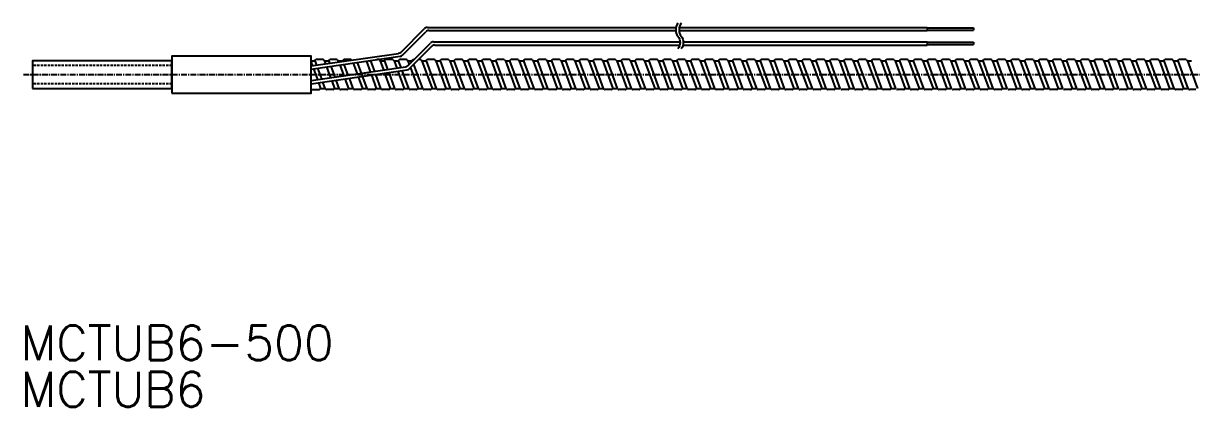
# Model space of a CAD drawing. Extents: x 45 to 549, y 138 to 221.
# Drawn here: x 45 to 296.8, y 138.4 to 221.1 of the extents above; entities that cross this region are included whole.
import ezdxf
from ezdxf.enums import TextEntityAlignment as Align

# ---------------------------------------------------------------- set-up
doc = ezdxf.new("R2010")
doc.units = 0
doc.linetypes.add('CENTER', pattern=[2, 1.25, -0.25, 0.25, -0.25])
doc.linetypes.add('DASHED', pattern=[0.75, 0.5, -0.25])
doc.layers.get('0').update_dxf_attribs({"linetype": 'CONTINUOUS'})
doc.layers.add('CENTER', color=1, linetype='CENTER')
doc.styles.get("Standard").update_dxf_attribs({"font": 'txt.shx', "bigfont": 'extfont.shx'})

msp = doc.modelspace()

# ---------------------------------------------------------------- linework, layer by layer
at = {"color": 7, "linetype": 'CONTINUOUS'}
for p, q in [((126.4, 214.85), (131.48, 219.93)), ((126.73, 214.21), (131.76, 219.24)), ((132.13, 220.2), (185.69, 220.2)), ((132.42, 219.51), (185.64, 219.51)), ((186.33, 219.51), (239.79, 219.51)), ((186.39, 220.2), (239.79, 220.2)), ((239.79, 220.2), (239.79, 219.51)), ((239.79, 220.11), (249.79, 220.11)), ((239.79, 219.61), (249.79, 219.61)), ((249.79, 220.11), (249.79, 219.61)), ((127.91, 211.95), (132.77, 216.81)), ((133.42, 217.08), (186.55, 217.08)), ((187.24, 217.08), (239.79, 217.08)), ((239.79, 217.08), (239.79, 216.39)), ((239.79, 216.99), (249.79, 216.99)), ((249.79, 216.99), (249.79, 216.49)), ((107, 211.9), (125.88, 214.59)), ((128.24, 211.31), (133.06, 216.12)), ((133.71, 216.39), (186.5, 216.39)), ((187.19, 216.39), (239.79, 216.39)), ((239.79, 216.49), (249.79, 216.49)), ((107, 211.2), (126.21, 213.95)), ((107, 213), (107.82, 213)), ((107, 212.71), (107.28, 211.95)), ((107, 208.73), (127.39, 211.69)), ((107.98, 213.16), (107.82, 213)), ((107.82, 213), (108.16, 212.06)), ((109.57, 213.23), (108.14, 213.23)), ((109.73, 213.16), (109.89, 213)), ((109.89, 213), (110.13, 212.35)), ((109.89, 213), (110.82, 213)), ((110.37, 211.68), (111.22, 209.34)), ((110.98, 213.16), (110.82, 213)), ((110.82, 213), (111.01, 212.47)), ((112.57, 213.23), (111.14, 213.23)), ((111.25, 211.81), (112.1, 209.47)), ((112.73, 213.16), (112.89, 213)), ((112.89, 213), (112.98, 212.75)), ((112.89, 213), (113.82, 213)), ((113.22, 212.09), (114.07, 209.76)), ((113.98, 213.16), (113.82, 213)), ((113.82, 213), (113.86, 212.88)), ((114.1, 212.22), (114.95, 209.88)), ((115.57, 213.23), (114.14, 213.23)), ((115.73, 213.16), (115.75, 213.15)), ((116.08, 212.5), (116.92, 210.17)), ((116.95, 212.62), (117.8, 210.3)), ((118.93, 212.91), (119.77, 210.58)), ((119.58, 213), (119.82, 213)), ((119.86, 213.04), (119.82, 213)), ((119.82, 213), (120.65, 210.71)), ((121.57, 213.23), (121.19, 213.23)), ((121.73, 213.16), (121.89, 213)), ((121.89, 213), (122.62, 211)), ((121.89, 213), (122.82, 213)), ((122.98, 213.16), (122.82, 213)), ((122.82, 213), (123.5, 211.12)), ((124.57, 213.23), (123.14, 213.23)), ((124.73, 213.16), (124.89, 213)), ((124.89, 213), (125.47, 211.41)), ((124.89, 213), (125.82, 213)), ((125.98, 213.16), (125.82, 213)), ((125.82, 213), (126.35, 211.54)), ((127.57, 213.23), (126.14, 213.23)), ((127.73, 213.16), (127.89, 213)), ((127.89, 213), (128.18, 212.22)), ((127.89, 213), (128.82, 213)), ((128.98, 213.16), (128.82, 213)), ((128.82, 213), (128.85, 212.89)), ((129.11, 212.18), (131, 207)), ((129.19, 213.23), (129.14, 213.23)), ((130.57, 213.23), (130.17, 213.23)), ((130.73, 213.16), (130.89, 213)), ((130.89, 213), (133.08, 207)), ((130.89, 213), (131.82, 213)), ((131.98, 213.16), (131.82, 213)), ((131.82, 213), (134, 207)), ((131.82, 213), (134, 207)), ((133.57, 213.23), (132.14, 213.23)), ((133.73, 213.16), (133.89, 213)), ((133.89, 213), (136.08, 207)), ((133.89, 213), (134.82, 213)), ((134.98, 213.16), (134.82, 213)), ((134.82, 213), (137, 207)), ((136.57, 213.23), (135.14, 213.23)), ((136.73, 213.16), (136.89, 213)), ((136.89, 213), (139.08, 207)), ((136.89, 213), (137.82, 213)), ((137.98, 213.16), (137.82, 213)), ((137.82, 213), (140, 207)), ((139.57, 213.23), (138.14, 213.23)), ((139.73, 213.16), (139.89, 213)), ((139.89, 213), (142.08, 207)), ((139.89, 213), (140.82, 213)), ((140.98, 213.16), (140.82, 213)), ((140.82, 213), (143, 207)), ((142.57, 213.23), (141.14, 213.23)), ((142.73, 213.16), (142.89, 213)), ((142.89, 213), (145.08, 207)), ((142.89, 213), (143.82, 213)), ((143.98, 213.16), (143.82, 213)), ((143.82, 213), (146, 207)), ((145.57, 213.23), (144.14, 213.23)), ((145.73, 213.16), (145.89, 213)), ((145.89, 213), (148.08, 207)), ((145.89, 213), (146.82, 213)), ((146.98, 213.16), (146.82, 213)), ((146.82, 213), (149, 207)), ((148.57, 213.23), (147.14, 213.23)), ((148.73, 213.16), (148.89, 213)), ((148.89, 213), (149.82, 213)), ((148.89, 213), (151.08, 207)), ((149.98, 213.16), (149.82, 213)), ((149.82, 213), (152, 207)), ((151.57, 213.23), (150.14, 213.23)), ((151.73, 213.16), (151.89, 213)), ((151.89, 213), (152.82, 213)), ((151.89, 213), (154.08, 207)), ((152.98, 213.16), (152.82, 213)), ((152.82, 213), (155, 207)), ((154.57, 213.23), (153.14, 213.23)), ((154.73, 213.16), (154.89, 213)), ((154.89, 213), (155.82, 213)), ((154.89, 213), (157.08, 207)), ((155.98, 213.16), (155.82, 213)), ((155.82, 213), (158, 207)), ((157.57, 213.23), (156.14, 213.23)), ((157.73, 213.16), (157.89, 213)), ((157.89, 213), (158.82, 213)), ((157.89, 213), (160.08, 207)), ((158.98, 213.16), (158.82, 213)), ((158.82, 213), (161, 207)), ((160.57, 213.23), (159.14, 213.23)), ((160.73, 213.16), (160.89, 213)), ((160.89, 213), (161.82, 213)), ((160.89, 213), (163.08, 207)), ((161.98, 213.16), (161.82, 213)), ((161.82, 213), (164, 207)), ((163.57, 213.23), (162.14, 213.23)), ((163.73, 213.16), (163.89, 213)), ((163.89, 213), (164.82, 213)), ((163.89, 213), (166.08, 207)), ((164.98, 213.16), (164.82, 213)), ((164.82, 213), (167, 207)), ((166.57, 213.23), (165.14, 213.23)), ((166.73, 213.16), (166.89, 213)), ((166.89, 213), (167.82, 213)), ((166.89, 213), (169.08, 207)), ((167.98, 213.16), (167.82, 213)), ((167.82, 213), (170, 207)), ((169.57, 213.23), (168.14, 213.23)), ((169.73, 213.16), (169.89, 213)), ((169.89, 213), (170.82, 213)), ((169.89, 213), (172.08, 207)), ((170.98, 213.16), (170.82, 213)), ((170.82, 213), (173, 207)), ((172.57, 213.23), (171.14, 213.23)), ((172.73, 213.16), (172.89, 213)), ((172.89, 213), (173.82, 213)), ((172.89, 213), (175.08, 207)), ((173.98, 213.16), (173.82, 213)), ((173.82, 213), (176, 207)), ((175.57, 213.23), (174.14, 213.23)), ((175.73, 213.16), (175.89, 213)), ((175.89, 213), (176.82, 213)), ((175.89, 213), (178.08, 207)), ((176.98, 213.16), (176.82, 213)), ((176.82, 213), (179, 207)), ((178.57, 213.23), (177.14, 213.23)), ((178.73, 213.16), (178.89, 213)), ((178.89, 213), (179.82, 213)), ((178.89, 213), (181.08, 207)), ((179.98, 213.16), (179.82, 213)), ((179.82, 213), (182, 207)), ((181.57, 213.23), (180.14, 213.23)), ((181.73, 213.16), (181.89, 213)), ((181.89, 213), (182.82, 213)), ((181.89, 213), (184.08, 207)), ((182.98, 213.16), (182.82, 213)), ((182.82, 213), (185, 207)), ((184.57, 213.23), (183.14, 213.23)), ((184.73, 213.16), (184.89, 213)), ((184.89, 213), (185.82, 213)), ((184.89, 213), (187.08, 207)), ((185.98, 213.16), (185.82, 213)), ((185.82, 213), (188, 207)), ((187.57, 213.23), (186.14, 213.23)), ((187.73, 213.16), (187.89, 213)), ((187.89, 213), (188.82, 213)), ((187.89, 213), (190.08, 207)), ((188.98, 213.16), (188.82, 213)), ((188.82, 213), (191, 207)), ((190.57, 213.23), (189.14, 213.23)), ((190.73, 213.16), (190.89, 213)), ((190.89, 213), (191.82, 213)), ((190.89, 213), (193.08, 207)), ((191.98, 213.16), (191.82, 213)), ((191.82, 213), (194, 207)), ((193.57, 213.23), (192.14, 213.23)), ((193.73, 213.16), (193.89, 213)), ((193.89, 213), (194.82, 213)), ((193.89, 213), (196.08, 207)), ((194.98, 213.16), (194.82, 213)), ((194.82, 213), (197, 207)), ((196.57, 213.23), (195.14, 213.23)), ((196.73, 213.16), (196.89, 213)), ((196.89, 213), (197.82, 213)), ((196.89, 213), (199.08, 207)), ((197.98, 213.16), (197.82, 213)), ((197.82, 213), (200, 207)), ((199.57, 213.23), (198.14, 213.23)), ((199.73, 213.16), (199.89, 213)), ((199.89, 213), (200.82, 213)), ((199.89, 213), (202.08, 207)), ((200.98, 213.16), (200.82, 213)), ((200.82, 213), (203, 207)), ((202.57, 213.23), (201.14, 213.23)), ((202.73, 213.16), (202.89, 213)), ((202.89, 213), (203.82, 213)), ((202.89, 213), (205.08, 207)), ((203.98, 213.16), (203.82, 213)), ((203.82, 213), (206, 207)), ((205.57, 213.23), (204.14, 213.23)), ((205.73, 213.16), (205.89, 213)), ((205.89, 213), (206.82, 213)), ((205.89, 213), (208.08, 207)), ((206.98, 213.16), (206.82, 213)), ((206.82, 213), (209, 207)), ((208.57, 213.23), (207.14, 213.23)), ((208.73, 213.16), (208.89, 213)), ((208.89, 213), (209.82, 213)), ((208.89, 213), (211.08, 207)), ((209.98, 213.16), (209.82, 213)), ((209.82, 213), (212, 207)), ((211.57, 213.23), (210.14, 213.23)), ((211.73, 213.16), (211.89, 213)), ((211.89, 213), (212.82, 213)), ((211.89, 213), (214.08, 207)), ((212.98, 213.16), (212.82, 213)), ((212.82, 213), (215, 207)), ((214.57, 213.23), (213.14, 213.23)), ((214.73, 213.16), (214.89, 213)), ((214.89, 213), (215.82, 213)), ((214.89, 213), (217.08, 207)), ((215.98, 213.16), (215.82, 213)), ((215.82, 213), (218, 207)), ((217.57, 213.23), (216.14, 213.23)), ((217.73, 213.16), (217.89, 213)), ((217.89, 213), (218.82, 213)), ((217.89, 213), (220.08, 207)), ((218.98, 213.16), (218.82, 213)), ((218.82, 213), (221, 207)), ((220.57, 213.23), (219.14, 213.23)), ((220.73, 213.16), (220.89, 213)), ((220.89, 213), (221.82, 213)), ((220.89, 213), (223.08, 207)), ((221.98, 213.16), (221.82, 213)), ((221.82, 213), (224, 207)), ((223.57, 213.23), (222.14, 213.23)), ((223.73, 213.16), (223.89, 213)), ((223.89, 213), (224.82, 213)), ((223.89, 213), (226.08, 207)), ((224.98, 213.16), (224.82, 213)), ((224.82, 213), (227, 207)), ((226.57, 213.23), (225.14, 213.23)), ((226.73, 213.16), (226.89, 213)), ((226.89, 213), (227.82, 213)), ((226.89, 213), (229.08, 207)), ((227.98, 213.16), (227.82, 213)), ((227.82, 213), (230, 207)), ((229.57, 213.23), (228.14, 213.23)), ((229.73, 213.16), (229.89, 213)), ((229.89, 213), (230.82, 213)), ((229.89, 213), (232.08, 207)), ((230.98, 213.16), (230.82, 213)), ((230.82, 213), (233, 207)), ((232.57, 213.23), (231.14, 213.23)), ((232.73, 213.16), (232.89, 213)), ((232.89, 213), (233.82, 213)), ((232.89, 213), (235.08, 207)), ((233.98, 213.16), (233.82, 213)), ((233.82, 213), (236, 207)), ((235.57, 213.23), (234.14, 213.23)), ((235.73, 213.16), (235.89, 213)), ((235.89, 213), (236.82, 213)), ((235.89, 213), (238.08, 207)), ((236.98, 213.16), (236.82, 213)), ((236.82, 213), (239, 207)), ((238.57, 213.23), (237.14, 213.23)), ((238.73, 213.16), (238.89, 213)), ((238.89, 213), (239.82, 213)), ((238.89, 213), (241.08, 207)), ((239.98, 213.16), (239.82, 213)), ((239.82, 213), (242, 207)), ((241.57, 213.23), (240.14, 213.23)), ((241.73, 213.16), (241.89, 213)), ((241.89, 213), (242.82, 213)), ((241.89, 213), (244.08, 207)), ((242.98, 213.16), (242.82, 213)), ((242.82, 213), (245, 207)), ((244.57, 213.23), (243.14, 213.23)), ((244.73, 213.16), (244.89, 213)), ((244.89, 213), (245.82, 213)), ((244.89, 213), (247.08, 207)), ((245.98, 213.16), (245.82, 213)), ((245.82, 213), (248, 207)), ((247.57, 213.23), (246.14, 213.23)), ((247.73, 213.16), (247.89, 213)), ((247.89, 213), (248.82, 213)), ((247.89, 213), (250.08, 207)), ((248.98, 213.16), (248.82, 213)), ((248.82, 213), (251, 207)), ((250.57, 213.23), (249.14, 213.23)), ((250.73, 213.16), (250.89, 213)), ((250.89, 213), (251.82, 213)), ((250.89, 213), (253.08, 207)), ((251.98, 213.16), (251.82, 213)), ((251.82, 213), (254, 207)), ((253.57, 213.23), (252.14, 213.23)), ((253.73, 213.16), (253.89, 213)), ((253.89, 213), (254.82, 213)), ((253.89, 213), (256.08, 207)), ((254.98, 213.16), (254.82, 213)), ((254.82, 213), (257, 207)), ((256.57, 213.23), (255.14, 213.23)), ((256.73, 213.16), (256.89, 213)), ((256.89, 213), (257.82, 213)), ((256.89, 213), (259.08, 207)), ((257.98, 213.16), (257.82, 213)), ((257.82, 213), (260, 207)), ((259.57, 213.23), (258.14, 213.23)), ((259.73, 213.16), (259.89, 213)), ((259.89, 213), (260.82, 213)), ((259.89, 213), (262.08, 207)), ((260.98, 213.16), (260.82, 213)), ((260.82, 213), (263, 207)), ((262.57, 213.23), (261.14, 213.23)), ((262.73, 213.16), (262.89, 213)), ((262.89, 213), (263.82, 213)), ((262.89, 213), (265.08, 207)), ((263.98, 213.16), (263.82, 213)), ((263.82, 213), (266, 207)), ((265.57, 213.23), (264.14, 213.23)), ((265.73, 213.16), (265.89, 213)), ((265.89, 213), (266.82, 213)), ((265.89, 213), (268.08, 207)), ((266.98, 213.16), (266.82, 213)), ((266.82, 213), (269, 207)), ((268.57, 213.23), (267.14, 213.23)), ((268.73, 213.16), (268.89, 213)), ((268.89, 213), (269.82, 213)), ((268.89, 213), (271.08, 207)), ((269.98, 213.16), (269.82, 213)), ((269.82, 213), (272, 207)), ((271.57, 213.23), (270.14, 213.23)), ((271.73, 213.16), (271.89, 213)), ((271.89, 213), (272.82, 213)), ((271.89, 213), (274.08, 207)), ((272.98, 213.16), (272.82, 213)), ((272.82, 213), (275, 207)), ((274.57, 213.23), (273.14, 213.23)), ((274.73, 213.16), (274.89, 213)), ((274.89, 213), (275.82, 213)), ((274.89, 213), (277.08, 207)), ((275.98, 213.16), (275.82, 213)), ((275.82, 213), (278, 207)), ((277.57, 213.23), (276.14, 213.23)), ((277.73, 213.16), (277.89, 213)), ((277.89, 213), (278.82, 213)), ((277.89, 213), (280.08, 207)), ((278.98, 213.16), (278.82, 213)), ((278.82, 213), (281, 207)), ((280.57, 213.23), (279.14, 213.23)), ((280.73, 213.16), (280.89, 213)), ((280.89, 213), (281.82, 213)), ((280.89, 213), (283.08, 207)), ((281.98, 213.16), (281.82, 213)), ((281.82, 213), (284, 207)), ((283.57, 213.23), (282.14, 213.23)), ((283.73, 213.16), (283.89, 213)), ((283.89, 213), (284.82, 213)), ((283.89, 213), (286.08, 207)), ((284.98, 213.16), (284.82, 213)), ((284.82, 213), (287, 207)), ((286.57, 213.23), (285.14, 213.23)), ((286.73, 213.16), (286.89, 213)), ((286.89, 213), (287.82, 213)), ((286.89, 213), (289.08, 207)), ((287.98, 213.16), (287.82, 213)), ((287.82, 213), (290, 207)), ((289.57, 213.23), (288.14, 213.23)), ((289.73, 213.16), (289.89, 213)), ((289.89, 213), (290.82, 213)), ((289.89, 213), (292.08, 207)), ((290.98, 213.16), (290.82, 213)), ((290.82, 213), (293, 207)), ((292.57, 213.23), (291.14, 213.23)), ((292.73, 213.16), (292.89, 213)), ((292.89, 213), (293.82, 213)), ((292.89, 213), (295.08, 207)), ((293.98, 213.16), (293.82, 213)), ((293.82, 213), (296, 207)), ((295.57, 213.23), (294.14, 213.23)), ((295.73, 213.16), (295.89, 213)), ((295.89, 213), (296.82, 213)), ((295.89, 213), (298.08, 207)), ((107, 208.03), (127.72, 211.05)), ((107.52, 211.27), (108.37, 208.93)), ((108.4, 211.4), (109.25, 209.06)), ((114.31, 209.1), (115.08, 207)), ((115.19, 209.22), (116, 207)), ((117.16, 209.51), (118.08, 207)), ((118.04, 209.64), (119, 207)), ((120.01, 209.93), (121.08, 207)), ((120.89, 210.05), (122, 207)), ((122.86, 210.34), (124.08, 207)), ((123.74, 210.47), (125, 207)), ((125.71, 210.75), (127.08, 207)), ((126.59, 210.88), (128, 207)), ((128.44, 211.5), (130.08, 207)), ((107, 206.77), (108.75, 206.77)), ((108.62, 208.27), (109.08, 207)), ((108.91, 206.84), (109.08, 207)), ((109.08, 207), (110, 207)), ((109.49, 208.39), (110, 207)), ((110.16, 206.84), (110, 207)), ((111.75, 206.77), (110.33, 206.77)), ((111.47, 208.68), (112.08, 207)), ((111.91, 206.84), (112.08, 207)), ((112.08, 207), (113, 207)), ((112.34, 208.81), (113, 207)), ((113.16, 206.84), (113, 207)), ((114.75, 206.77), (113.33, 206.77)), ((114.91, 206.84), (115.08, 207)), ((115.08, 207), (116, 207)), ((116.16, 206.84), (116, 207)), ((117.75, 206.77), (116.33, 206.77)), ((117.91, 206.84), (118.08, 207)), ((118.08, 207), (119, 207)), ((119.16, 206.84), (119, 207)), ((120.75, 206.77), (119.33, 206.77)), ((120.91, 206.84), (121.08, 207)), ((121.08, 207), (122, 207)), ((122.16, 206.84), (122, 207)), ((123.75, 206.77), (122.33, 206.77)), ((123.91, 206.84), (124.08, 207)), ((124.08, 207), (125, 207)), ((125.16, 206.84), (125, 207)), ((126.75, 206.77), (125.33, 206.77)), ((126.91, 206.84), (127.08, 207)), ((127.08, 207), (128, 207)), ((128.16, 206.84), (128, 207)), ((129.75, 206.77), (128.33, 206.77)), ((129.91, 206.84), (130.08, 207)), ((130.08, 207), (131, 207)), ((131.16, 206.84), (131, 207)), ((132.75, 206.77), (131.33, 206.77)), ((132.91, 206.84), (133.08, 207)), ((133.08, 207), (134, 207)), ((134.16, 206.84), (134, 207)), ((135.75, 206.77), (134.33, 206.77)), ((135.91, 206.84), (136.08, 207)), ((136.08, 207), (137, 207)), ((137.16, 206.84), (137, 207)), ((138.75, 206.77), (137.33, 206.77)), ((138.91, 206.84), (139.08, 207)), ((139.08, 207), (140, 207)), ((140.16, 206.84), (140, 207)), ((141.75, 206.77), (140.33, 206.77)), ((141.91, 206.84), (142.08, 207)), ((142.08, 207), (143, 207)), ((143.16, 206.84), (143, 207)), ((144.75, 206.77), (143.33, 206.77)), ((144.91, 206.84), (145.08, 207)), ((145.08, 207), (146, 207)), ((146.16, 206.84), (146, 207)), ((147.75, 206.77), (146.33, 206.77)), ((147.91, 206.84), (148.08, 207)), ((148.08, 207), (149, 207)), ((149.16, 206.84), (149, 207)), ((150.75, 206.77), (149.33, 206.77)), ((150.91, 206.84), (151.08, 207)), ((151.08, 207), (152, 207)), ((152.16, 206.84), (152, 207)), ((153.75, 206.77), (152.33, 206.77)), ((153.91, 206.84), (154.08, 207)), ((154.08, 207), (155, 207)), ((155.16, 206.84), (155, 207)), ((156.75, 206.77), (155.33, 206.77)), ((156.91, 206.84), (157.08, 207)), ((157.08, 207), (158, 207)), ((158.16, 206.84), (158, 207)), ((159.75, 206.77), (158.33, 206.77)), ((159.91, 206.84), (160.08, 207)), ((160.08, 207), (161, 207)), ((161.16, 206.84), (161, 207)), ((162.75, 206.77), (161.33, 206.77)), ((162.91, 206.84), (163.08, 207)), ((163.08, 207), (164, 207)), ((164.16, 206.84), (164, 207)), ((165.75, 206.77), (164.33, 206.77)), ((165.91, 206.84), (166.08, 207)), ((166.08, 207), (167, 207)), ((167.16, 206.84), (167, 207)), ((168.75, 206.77), (167.33, 206.77)), ((168.91, 206.84), (169.08, 207)), ((169.08, 207), (170, 207)), ((170.16, 206.84), (170, 207)), ((171.75, 206.77), (170.33, 206.77)), ((171.91, 206.84), (172.08, 207)), ((172.08, 207), (173, 207)), ((173.16, 206.84), (173, 207)), ((174.75, 206.77), (173.33, 206.77)), ((174.91, 206.84), (175.08, 207)), ((175.08, 207), (176, 207)), ((176.16, 206.84), (176, 207)), ((177.75, 206.77), (176.33, 206.77)), ((177.91, 206.84), (178.08, 207)), ((178.08, 207), (179, 207)), ((179.16, 206.84), (179, 207)), ((180.75, 206.77), (179.33, 206.77)), ((180.91, 206.84), (181.08, 207)), ((181.08, 207), (182, 207)), ((182.16, 206.84), (182, 207)), ((183.75, 206.77), (182.33, 206.77)), ((183.91, 206.84), (184.08, 207)), ((184.08, 207), (185, 207)), ((185.16, 206.84), (185, 207)), ((186.75, 206.77), (185.33, 206.77)), ((186.91, 206.84), (187.08, 207)), ((187.08, 207), (188, 207)), ((188.16, 206.84), (188, 207)), ((189.75, 206.77), (188.33, 206.77)), ((189.91, 206.84), (190.08, 207)), ((190.08, 207), (191, 207)), ((191.16, 206.84), (191, 207)), ((192.75, 206.77), (191.33, 206.77)), ((192.91, 206.84), (193.08, 207)), ((193.08, 207), (194, 207)), ((194.16, 206.84), (194, 207)), ((195.75, 206.77), (194.33, 206.77)), ((195.91, 206.84), (196.08, 207)), ((196.08, 207), (197, 207)), ((197.16, 206.84), (197, 207)), ((198.75, 206.77), (197.33, 206.77)), ((198.91, 206.84), (199.08, 207)), ((199.08, 207), (200, 207)), ((200.16, 206.84), (200, 207)), ((201.75, 206.77), (200.33, 206.77)), ((201.91, 206.84), (202.08, 207)), ((202.08, 207), (203, 207)), ((203.16, 206.84), (203, 207)), ((204.75, 206.77), (203.33, 206.77)), ((204.91, 206.84), (205.08, 207)), ((205.08, 207), (206, 207)), ((206.16, 206.84), (206, 207)), ((207.75, 206.77), (206.33, 206.77)), ((207.91, 206.84), (208.08, 207)), ((208.08, 207), (209, 207)), ((209.16, 206.84), (209, 207)), ((210.75, 206.77), (209.33, 206.77)), ((210.91, 206.84), (211.08, 207)), ((211.08, 207), (212, 207)), ((212.16, 206.84), (212, 207)), ((213.75, 206.77), (212.33, 206.77)), ((213.91, 206.84), (214.08, 207)), ((214.08, 207), (215, 207)), ((215.16, 206.84), (215, 207)), ((216.75, 206.77), (215.33, 206.77)), ((216.91, 206.84), (217.08, 207)), ((217.08, 207), (218, 207)), ((218.16, 206.84), (218, 207)), ((219.75, 206.77), (218.33, 206.77)), ((219.91, 206.84), (220.08, 207)), ((220.08, 207), (221, 207)), ((221.16, 206.84), (221, 207)), ((222.75, 206.77), (221.33, 206.77)), ((222.91, 206.84), (223.08, 207)), ((223.08, 207), (224, 207)), ((224.16, 206.84), (224, 207)), ((225.75, 206.77), (224.33, 206.77)), ((225.91, 206.84), (226.08, 207)), ((226.08, 207), (227, 207)), ((227.16, 206.84), (227, 207)), ((228.75, 206.77), (227.33, 206.77)), ((228.91, 206.84), (229.08, 207)), ((229.08, 207), (230, 207)), ((230.16, 206.84), (230, 207)), ((231.75, 206.77), (230.33, 206.77)), ((231.91, 206.84), (232.08, 207)), ((232.08, 207), (233, 207)), ((233.16, 206.84), (233, 207)), ((234.75, 206.77), (233.33, 206.77)), ((234.91, 206.84), (235.08, 207)), ((235.08, 207), (236, 207)), ((236.16, 206.84), (236, 207)), ((237.75, 206.77), (236.33, 206.77)), ((237.91, 206.84), (238.08, 207)), ((238.08, 207), (239, 207)), ((239.16, 206.84), (239, 207)), ((240.75, 206.77), (239.33, 206.77)), ((240.91, 206.84), (241.08, 207)), ((241.08, 207), (242, 207)), ((242.16, 206.84), (242, 207)), ((243.75, 206.77), (242.33, 206.77)), ((243.91, 206.84), (244.08, 207)), ((244.08, 207), (245, 207)), ((245.16, 206.84), (245, 207)), ((246.75, 206.77), (245.33, 206.77)), ((246.91, 206.84), (247.08, 207)), ((247.08, 207), (248, 207)), ((248.16, 206.84), (248, 207)), ((249.75, 206.77), (248.33, 206.77)), ((249.91, 206.84), (250.08, 207)), ((250.08, 207), (251, 207)), ((251.16, 206.84), (251, 207)), ((252.75, 206.77), (251.33, 206.77)), ((252.91, 206.84), (253.08, 207)), ((253.08, 207), (254, 207)), ((254.16, 206.84), (254, 207)), ((255.75, 206.77), (254.33, 206.77)), ((255.91, 206.84), (256.08, 207)), ((256.08, 207), (257, 207)), ((257.16, 206.84), (257, 207)), ((258.75, 206.77), (257.33, 206.77)), ((258.91, 206.84), (259.08, 207)), ((259.08, 207), (260, 207)), ((260.16, 206.84), (260, 207)), ((261.75, 206.77), (260.33, 206.77)), ((261.91, 206.84), (262.08, 207)), ((262.08, 207), (263, 207)), ((263.16, 206.84), (263, 207)), ((264.75, 206.77), (263.33, 206.77)), ((264.91, 206.84), (265.08, 207)), ((265.08, 207), (266, 207)), ((266.16, 206.84), (266, 207)), ((267.75, 206.77), (266.33, 206.77)), ((267.91, 206.84), (268.08, 207)), ((268.08, 207), (269, 207)), ((269.16, 206.84), (269, 207)), ((270.75, 206.77), (269.33, 206.77)), ((270.91, 206.84), (271.08, 207)), ((271.08, 207), (272, 207)), ((272.16, 206.84), (272, 207)), ((273.75, 206.77), (272.33, 206.77)), ((273.91, 206.84), (274.08, 207)), ((274.08, 207), (275, 207)), ((275.16, 206.84), (275, 207)), ((276.75, 206.77), (275.33, 206.77)), ((276.91, 206.84), (277.08, 207)), ((277.08, 207), (278, 207)), ((278.16, 206.84), (278, 207)), ((279.75, 206.77), (278.33, 206.77)), ((279.91, 206.84), (280.08, 207)), ((280.08, 207), (281, 207)), ((281.16, 206.84), (281, 207)), ((282.75, 206.77), (281.33, 206.77)), ((282.91, 206.84), (283.08, 207)), ((283.08, 207), (284, 207)), ((284.16, 206.84), (284, 207)), ((285.75, 206.77), (284.33, 206.77)), ((285.91, 206.84), (286.08, 207)), ((286.08, 207), (287, 207)), ((287.16, 206.84), (287, 207)), ((288.75, 206.77), (287.33, 206.77)), ((288.91, 206.84), (289.08, 207)), ((289.08, 207), (290, 207)), ((290.16, 206.84), (290, 207)), ((291.75, 206.77), (290.33, 206.77)), ((291.91, 206.84), (292.08, 207)), ((292.08, 207), (293, 207)), ((293.16, 206.84), (293, 207)), ((294.75, 206.77), (293.33, 206.77)), ((294.91, 206.84), (295.08, 207)), ((295.08, 207), (296, 207)), ((296.16, 206.84), (296, 207)), ((297.75, 206.77), (296.33, 206.77))]:
    msp.add_line(p, q, dxfattribs=at)
at = {"color": 3, "linetype": 'DASHED'}
for p, q in [((77, 212), (47, 212)), ((77, 208), (47, 208))]:
    msp.add_line(p, q, dxfattribs=at)
at = {"color": 7, "linetype": 'CONTINUOUS'}
for points in [[(186.09, 221.07, 0.333333), (186.09, 218.3, -0.333333), (186.09, 215.53)], [(186.79, 221.07, 0.333333), (186.79, 218.3, -0.333333), (186.79, 215.53)]]:
    msp.add_lwpolyline(points, format="xyb", dxfattribs=at)
for points in [[(47, 207), (77, 207), (77, 213), (47, 213)], [(77, 206), (107, 206), (107, 214), (77, 214)]]:
    msp.add_lwpolyline(points, close=True, dxfattribs=at)
for centre, radius, start, end in [((132.13, 219.28), 0.923, 90, 135), ((132.42, 218.59), 0.923, 90, 135), ((133.42, 216.16), 0.923, 90, 135), ((125.75, 215.51), 0.923, 278.1183, 315), ((126.08, 214.86), 0.923, 278.1506, 315), ((133.71, 215.47), 0.923, 90, 135), ((108.14, 213), 0.231, 90, 135), ((109.57, 213), 0.231, 45, 90), ((111.14, 213), 0.231, 90, 135), ((112.57, 213), 0.231, 45, 90), ((114.14, 213), 0.231, 95.7242, 135), ((115.57, 213), 0.231, 45, 90), ((121.57, 213), 0.231, 45, 90), ((123.14, 213), 0.231, 90, 135), ((124.57, 213), 0.231, 45, 90), ((126.14, 213), 0.231, 90, 135), ((127.26, 212.6), 0.923, 278.2563, 315), ((127.57, 213), 0.231, 45, 90), ((129.14, 213), 0.231, 90, 135), ((130.57, 213), 0.231, 45, 90), ((132.14, 213), 0.231, 90, 135), ((133.57, 213), 0.231, 45, 90), ((135.14, 213), 0.231, 90, 135), ((136.57, 213), 0.231, 45, 90), ((138.14, 213), 0.231, 90, 135), ((139.57, 213), 0.231, 45, 90), ((141.14, 213), 0.231, 90, 135), ((142.57, 213), 0.231, 45, 90), ((144.14, 213), 0.231, 90, 135), ((145.57, 213), 0.231, 45, 90), ((147.14, 213), 0.231, 90, 135), ((148.57, 213), 0.231, 45, 90), ((150.14, 213), 0.231, 90, 135), ((151.57, 213), 0.231, 45, 90), ((153.14, 213), 0.231, 90, 135), ((154.57, 213), 0.231, 45, 90), ((156.14, 213), 0.231, 90, 135), ((157.57, 213), 0.231, 45, 90), ((159.14, 213), 0.231, 90, 135), ((160.57, 213), 0.231, 45, 90), ((162.14, 213), 0.231, 90, 135), ((163.57, 213), 0.231, 45, 90), ((165.14, 213), 0.231, 90, 135), ((166.57, 213), 0.231, 45, 90), ((168.14, 213), 0.231, 90, 135), ((169.57, 213), 0.231, 45, 90), ((171.14, 213), 0.231, 90, 135), ((172.57, 213), 0.231, 45, 90), ((174.14, 213), 0.231, 90, 135), ((175.57, 213), 0.231, 45, 90), ((177.14, 213), 0.231, 90, 135), ((178.57, 213), 0.231, 45, 90), ((180.14, 213), 0.231, 90, 135), ((181.57, 213), 0.231, 45, 90), ((183.14, 213), 0.231, 90, 135), ((184.57, 213), 0.231, 45, 90), ((186.14, 213), 0.231, 90, 135), ((187.57, 213), 0.231, 45, 90), ((189.14, 213), 0.231, 90, 135), ((190.57, 213), 0.231, 45, 90), ((192.14, 213), 0.231, 90, 135), ((193.57, 213), 0.231, 45, 90), ((195.14, 213), 0.231, 90, 135), ((196.57, 213), 0.231, 45, 90), ((198.14, 213), 0.231, 90, 135), ((199.57, 213), 0.231, 45, 90), ((201.14, 213), 0.231, 90, 135), ((202.57, 213), 0.231, 45, 90), ((204.14, 213), 0.231, 90, 135), ((205.57, 213), 0.231, 45, 90), ((207.14, 213), 0.231, 90, 135), ((208.57, 213), 0.231, 45, 90), ((210.14, 213), 0.231, 90, 135), ((211.57, 213), 0.231, 45, 90), ((213.14, 213), 0.231, 90, 135), ((214.57, 213), 0.231, 45, 90), ((216.14, 213), 0.231, 90, 135), ((217.57, 213), 0.231, 45, 90), ((219.14, 213), 0.231, 90, 135), ((220.57, 213), 0.231, 45, 90), ((222.14, 213), 0.231, 90, 135), ((223.57, 213), 0.231, 45, 90), ((225.14, 213), 0.231, 90, 135), ((226.57, 213), 0.231, 45, 90), ((228.14, 213), 0.231, 90, 135), ((229.57, 213), 0.231, 45, 90), ((231.14, 213), 0.231, 90, 135), ((232.57, 213), 0.231, 45, 90), ((234.14, 213), 0.231, 90, 135), ((235.57, 213), 0.231, 45, 90), ((237.14, 213), 0.231, 90, 135), ((238.57, 213), 0.231, 45, 90), ((240.14, 213), 0.231, 90, 135), ((241.57, 213), 0.231, 45, 90), ((243.14, 213), 0.231, 90, 135), ((244.57, 213), 0.231, 45, 90), ((246.14, 213), 0.231, 90, 135), ((247.57, 213), 0.231, 45, 90), ((249.14, 213), 0.231, 90, 135), ((250.57, 213), 0.231, 45, 90), ((252.14, 213), 0.231, 90, 135), ((253.57, 213), 0.231, 45, 90), ((255.14, 213), 0.231, 90, 135), ((256.57, 213), 0.231, 45, 90), ((258.14, 213), 0.231, 90, 135), ((259.57, 213), 0.231, 45, 90), ((261.14, 213), 0.231, 90, 135), ((262.57, 213), 0.231, 45, 90), ((264.14, 213), 0.231, 90, 135), ((265.57, 213), 0.231, 45, 90), ((267.14, 213), 0.231, 90, 135), ((268.57, 213), 0.231, 45, 90), ((270.14, 213), 0.231, 90, 135), ((271.57, 213), 0.231, 45, 90), ((273.14, 213), 0.231, 90, 135), ((274.57, 213), 0.231, 45, 90), ((276.14, 213), 0.231, 90, 135), ((277.57, 213), 0.231, 45, 90), ((279.14, 213), 0.231, 90, 135), ((280.57, 213), 0.231, 45, 90), ((282.14, 213), 0.231, 90, 135), ((283.57, 213), 0.231, 45, 90), ((285.14, 213), 0.231, 90, 135), ((286.57, 213), 0.231, 45, 90), ((288.14, 213), 0.231, 90, 135), ((289.57, 213), 0.231, 45, 90), ((291.14, 213), 0.231, 90, 135), ((292.57, 213), 0.231, 45, 90), ((294.14, 213), 0.231, 90, 135), ((295.57, 213), 0.231, 45, 90), ((127.59, 211.96), 0.923, 278.2841, 315), ((108.75, 207), 0.231, 270, 315), ((110.33, 207), 0.231, 225, 270), ((111.75, 207), 0.231, 270, 315), ((113.33, 207), 0.231, 225, 270), ((114.75, 207), 0.231, 270, 315), ((116.33, 207), 0.231, 225, 270), ((117.75, 207), 0.231, 270, 315), ((119.33, 207), 0.231, 225, 270), ((120.75, 207), 0.231, 270, 315), ((122.33, 207), 0.231, 225, 270), ((123.75, 207), 0.231, 270, 315), ((125.33, 207), 0.231, 225, 270), ((126.75, 207), 0.231, 270, 315), ((128.33, 207), 0.231, 225, 270), ((129.75, 207), 0.231, 270, 315), ((131.33, 207), 0.231, 225, 270), ((132.75, 207), 0.231, 270, 315), ((134.33, 207), 0.231, 225, 270), ((135.75, 207), 0.231, 270, 315), ((137.33, 207), 0.231, 225, 270), ((138.75, 207), 0.231, 270, 315), ((140.33, 207), 0.231, 225, 270), ((141.75, 207), 0.231, 270, 315), ((143.33, 207), 0.231, 225, 270), ((144.75, 207), 0.231, 270, 315), ((146.33, 207), 0.231, 225, 270), ((147.75, 207), 0.231, 270, 315), ((149.33, 207), 0.231, 225, 270), ((150.75, 207), 0.231, 270, 315), ((152.33, 207), 0.231, 225, 270), ((153.75, 207), 0.231, 270, 315), ((155.33, 207), 0.231, 225, 270), ((156.75, 207), 0.231, 270, 315), ((158.33, 207), 0.231, 225, 270), ((159.75, 207), 0.231, 270, 315), ((161.33, 207), 0.231, 225, 270), ((162.75, 207), 0.231, 270, 315), ((164.33, 207), 0.231, 225, 270), ((165.75, 207), 0.231, 270, 315), ((167.33, 207), 0.231, 225, 270), ((168.75, 207), 0.231, 270, 315), ((170.33, 207), 0.231, 225, 270), ((171.75, 207), 0.231, 270, 315), ((173.33, 207), 0.231, 225, 270), ((174.75, 207), 0.231, 270, 315), ((176.33, 207), 0.231, 225, 270), ((177.75, 207), 0.231, 270, 315), ((179.33, 207), 0.231, 225, 270), ((180.75, 207), 0.231, 270, 315), ((182.33, 207), 0.231, 225, 270), ((183.75, 207), 0.231, 270, 315), ((185.33, 207), 0.231, 225, 270), ((186.75, 207), 0.231, 270, 315), ((188.33, 207), 0.231, 225, 270), ((189.75, 207), 0.231, 270, 315), ((191.33, 207), 0.231, 225, 270), ((192.75, 207), 0.231, 270, 315), ((194.33, 207), 0.231, 225, 270), ((195.75, 207), 0.231, 270, 315), ((197.33, 207), 0.231, 225, 270), ((198.75, 207), 0.231, 270, 315), ((200.33, 207), 0.231, 225, 270), ((201.75, 207), 0.231, 270, 315), ((203.33, 207), 0.231, 225, 270), ((204.75, 207), 0.231, 270, 315), ((206.33, 207), 0.231, 225, 270), ((207.75, 207), 0.231, 270, 315), ((209.33, 207), 0.231, 225, 270), ((210.75, 207), 0.231, 270, 315), ((212.33, 207), 0.231, 225, 270), ((213.75, 207), 0.231, 270, 315), ((215.33, 207), 0.231, 225, 270), ((216.75, 207), 0.231, 270, 315), ((218.33, 207), 0.231, 225, 270), ((219.75, 207), 0.231, 270, 315), ((221.33, 207), 0.231, 225, 270), ((222.75, 207), 0.231, 270, 315), ((224.33, 207), 0.231, 225, 270), ((225.75, 207), 0.231, 270, 315), ((227.33, 207), 0.231, 225, 270), ((228.75, 207), 0.231, 270, 315), ((230.33, 207), 0.231, 225, 270), ((231.75, 207), 0.231, 270, 315), ((233.33, 207), 0.231, 225, 270), ((234.75, 207), 0.231, 270, 315), ((236.33, 207), 0.231, 225, 270), ((237.75, 207), 0.231, 270, 315), ((239.33, 207), 0.231, 225, 270), ((240.75, 207), 0.231, 270, 315), ((242.33, 207), 0.231, 225, 270), ((243.75, 207), 0.231, 270, 315), ((245.33, 207), 0.231, 225, 270), ((246.75, 207), 0.231, 270, 315), ((248.33, 207), 0.231, 225, 270), ((249.75, 207), 0.231, 270, 315), ((251.33, 207), 0.231, 225, 270), ((252.75, 207), 0.231, 270, 315), ((254.33, 207), 0.231, 225, 270), ((255.75, 207), 0.231, 270, 315), ((257.33, 207), 0.231, 225, 270), ((258.75, 207), 0.231, 270, 315), ((260.33, 207), 0.231, 225, 270), ((261.75, 207), 0.231, 270, 315), ((263.33, 207), 0.231, 225, 270), ((264.75, 207), 0.231, 270, 315), ((266.33, 207), 0.231, 225, 270), ((267.75, 207), 0.231, 270, 315), ((269.33, 207), 0.231, 225, 270), ((270.75, 207), 0.231, 270, 315), ((272.33, 207), 0.231, 225, 270), ((273.75, 207), 0.231, 270, 315), ((275.33, 207), 0.231, 225, 270), ((276.75, 207), 0.231, 270, 315), ((278.33, 207), 0.231, 225, 270), ((279.75, 207), 0.231, 270, 315), ((281.33, 207), 0.231, 225, 270), ((282.75, 207), 0.231, 270, 315), ((284.33, 207), 0.231, 225, 270), ((285.75, 207), 0.231, 270, 315), ((287.33, 207), 0.231, 225, 270), ((288.75, 207), 0.231, 270, 315), ((290.33, 207), 0.231, 225, 270), ((291.75, 207), 0.231, 270, 315), ((293.33, 207), 0.231, 225, 270), ((294.75, 207), 0.231, 270, 315), ((296.33, 207), 0.231, 225, 270)]:
    msp.add_arc(centre, radius, start, end, dxfattribs=at)
at = {"layer": 'CENTER', "color": 1, "linetype": 'CENTER'}
msp.add_line((45, 210), (549, 210), dxfattribs=at)

# ---------------------------------------------------------------- texts
at = {"color": 7, "linetype": 'CONTINUOUS'}
for s, p in [('MCTUB6-500', (44.39, 152.11)), ('MCTUB6', (44.39, 142.11))]:
    msp.add_text(s, height=7.5, dxfattribs=at).set_placement(p, align=Align.MIDDLE_LEFT)

doc.saveas('drawing.dxf')
